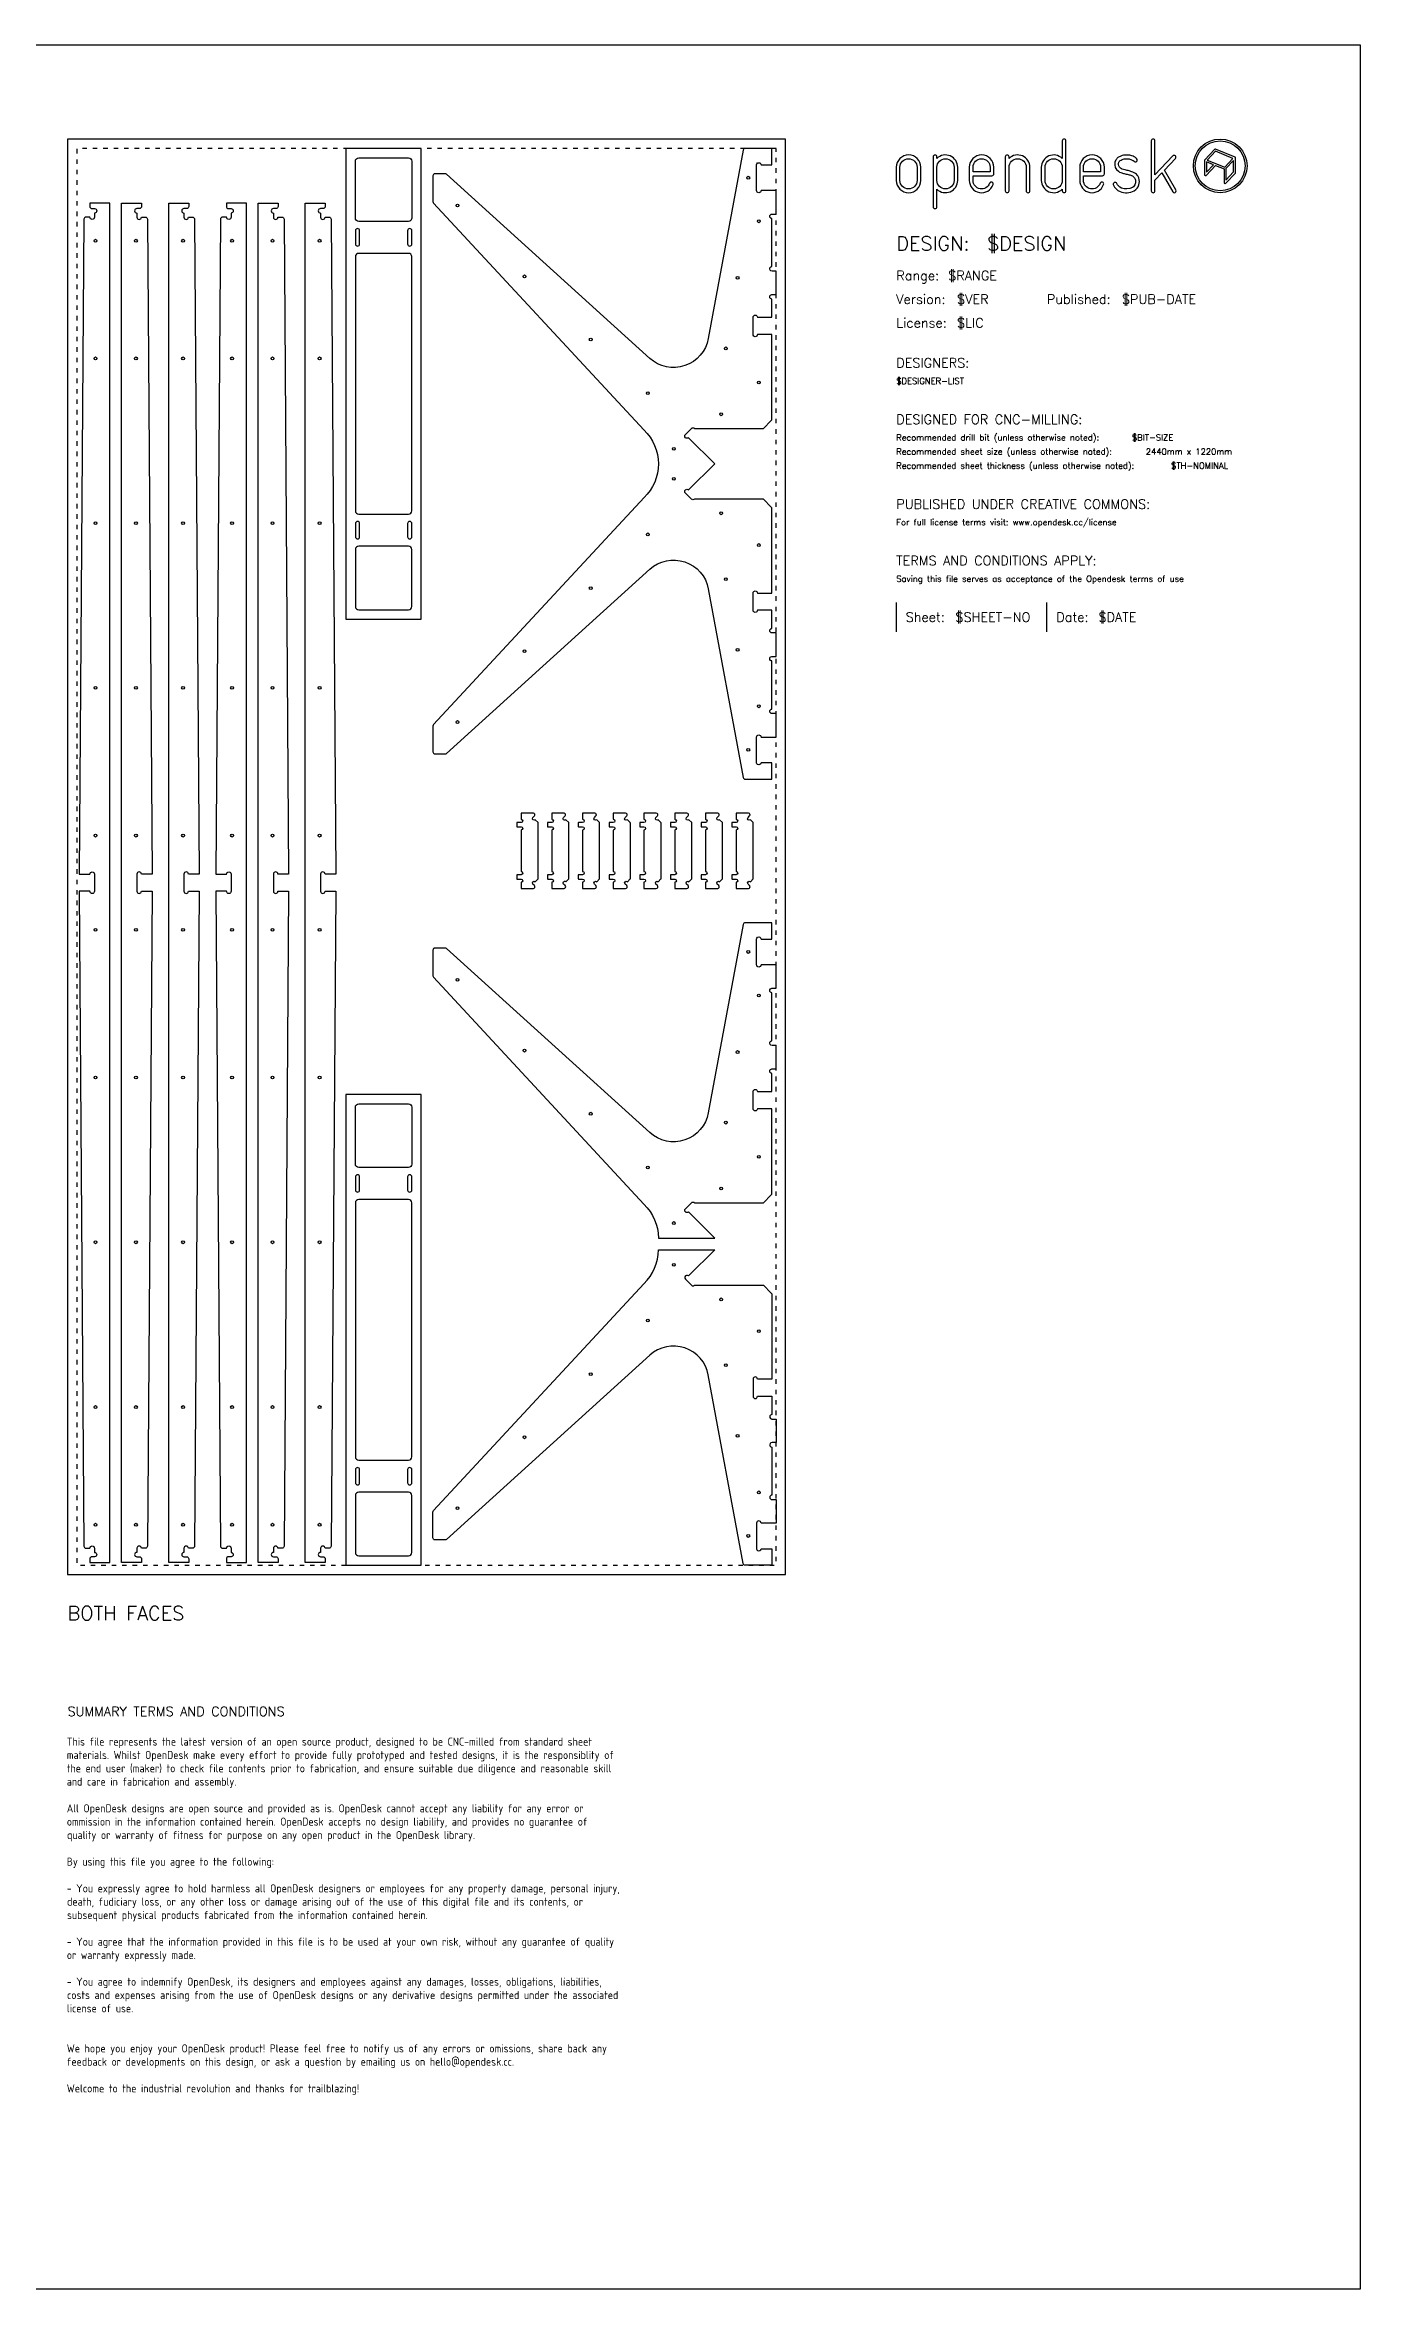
# Model space of a CAD drawing. Extents: x -300 to 6195, y -300 to 4768.
# Drawn here: x 3402 to 6195, y 0 to 4768 of the extents above; entities that cross this region are included whole.
import ezdxf
from ezdxf.enums import TextEntityAlignment as Align

# ---------------------------------------------------------------- set-up
doc = ezdxf.new("R2010")
doc.units = 0
doc.header["$MEASUREMENT"] = 0
doc.linetypes.add('DGN_STYLE_5', pattern=[22.17944, 9.505474, -12.673965])
for name, color, linetype in [('00-NOPRINT_TEXT', 7, 'CONTINUOUS'), ('00_NOPRINT_TOLERANCE', 7, 'DGN_STYLE_5'), ('BOARD_$TH-NOMINAL', 3, 'CONTINUOUS'), ('TOP-CUT-OUTSIDE_18MM', 220, 'CONTINUOUS'), ('TOP-HOLE-6MM-DIA_14MM', 230, 'CONTINUOUS'), ('TOP-HOLE-6MM-DIAM_05MM', 220, 'CONTINUOUS'), ('TOP-HOLE-6MM-DIAM_18MM', 3, 'CONTINUOUS'), ('TOP-POCKET-INSIDE_12MM', 140, 'CONTINUOUS')]:
    doc.layers.add(name, color=color, linetype=linetype)
doc.styles.add('OD-ISOCP-17', font='isocp.shx', dxfattribs={"height": 17})
doc.styles.add('OD-SIMPLEX-13', font='simplex.shx', dxfattribs={"height": 13})
doc.styles.add('OD-SIMPLEX-20', font='simplex.shx', dxfattribs={"height": 20})
doc.styles.add('OD-SIMPLEX-30', font='simplex.shx', dxfattribs={"height": 30})

msp = doc.modelspace()

# ---------------------------------------------------------------- linework, layer by layer
at = {"layer": '00-NOPRINT_TEXT', "color": 7}
for p, q in [((5210, 3583), (5210, 3521.3)), ((5529.8, 3521.3), (5529.8, 3583))]:
    msp.add_line(p, q, dxfattribs=at)
at = {"layer": '00-NOPRINT_TEXT', "flags": 128}
msp.add_lwpolyline([(0, 4768), (6195, 4768), (6195, 0), (0, 0)], close=True, dxfattribs=at)
at = {"layer": '00-NOPRINT_TEXT'}
for points in [[(5210, 4508), (5210, 4480.1, 1), (5262.3, 4480.1), (5262.3, 4508, 1)], [(5340.6, 4508, 0.662711), (5296.3, 4526.7), (5296.3, 4530.1, 1), (5288.4, 4530.1), (5288.4, 4424.1, 1), (5296.3, 4424.1), (5296.3, 4461.4, 0.662711), (5340.6, 4480.1)], [(5417.3, 4508, 1), (5365, 4508), (5365, 4480.1, 0.839291), (5415.7, 4471.2, 1), (5408.3, 4473.9, -0.839291), (5373, 4480.1), (5373, 4490.1), (5413.3, 4490.1, 0.414214), (5417.3, 4494.1)], [(5493.9, 4508, 0.662711), (5449.5, 4526.7), (5449.5, 4530.1, 1), (5441.6, 4530.1), (5441.6, 4458, 1), (5449.5, 4458), (5449.5, 4508, -1), (5485.9, 4508), (5485.9, 4458, 1), (5493.9, 4458)], [(5518, 4480.1, 0.662711), (5562.4, 4461.4), (5562.4, 4458, 1), (5570.3, 4458), (5570.3, 4564, 1), (5562.4, 4564), (5562.4, 4526.7, 0.662711), (5518, 4508)], [(5651.9, 4508, 1), (5599.6, 4508), (5599.6, 4480.1, 0.839291), (5650.3, 4471.2, 1), (5642.9, 4473.9, -0.839291), (5607.6, 4480.1), (5607.6, 4490.1), (5647.9, 4490.1, 0.414214), (5651.9, 4494.1)], [(5715.1, 4530.3, 0.045707), (5710.6, 4532.3, 0.040194), (5705.8, 4533.5, 0.040556), (5698.5, 4534, 0.094973), (5686.7, 4531.8, 0.070872), (5680.8, 4528.4, 0.048346), (5678.1, 4525.9, 0.04488), (5676.1, 4523.1, 0.072273), (5674.4, 4518.6, 0.309308), (5681.9, 4499.4, 0.053458), (5687, 4496.7, 0.041245), (5694.1, 4494.5, -0.005863), (5702.4, 4492.6, -0.030773), (5709.7, 4490.3, -0.132607), (5715.9, 4485.8, -0.093408), (5717.4, 4482.9, -0.14847), (5717.6, 4472.7, -0.201639), (5711.5, 4465.2, -0.222831), (5688.2, 4463.9, -0.190617), (5678.3, 4473.4, 1), (5671.1, 4470, 0.190617), (5685.2, 4456.5, 0.222831), (5715.2, 4458.2, 0.201639), (5725.2, 4470.4, 0.14847), (5725, 4485.3, 0.093408), (5722, 4490.8, 0.132607), (5712.5, 4497.7, 0.030773), (5704.3, 4500.3, 0.005863), (5695.8, 4502.3, -0.041245), (5689.9, 4504.1, -0.053458), (5686.4, 4506, -0.305258), (5682.1, 4516.7, -0.07419), (5683, 4519.1, -0.042878), (5684.1, 4520.7, -0.048346), (5685.7, 4522.1, -0.070872), (5689.6, 4524.4, -0.094973), (5698.5, 4526.1, -0.040556), (5704.6, 4525.6, -0.040194), (5708.1, 4524.7, -0.045707), (5711.3, 4523.3, -0.062202), (5715.1, 4520.6, 1), (5720.5, 4526.4, 0.062202)], [(5774.1, 4496), (5797.1, 4456, 1), (5804, 4460), (5779.8, 4502.1), (5802.9, 4526.6, 1), (5797.1, 4532), (5759.4, 4491.9), (5759.4, 4564, 1), (5751.4, 4564), (5751.4, 4458, 1), (5759.4, 4458), (5759.4, 4480.4)], [(5930.1, 4495.8, 0.190898), (5930.7, 4497.3), (5930.7, 4527.6, 0.306072), (5929.4, 4529.6), (5887.8, 4546.3, 0.309065), (5885.5, 4545.8), (5865.1, 4524, 0.190898), (5864.5, 4522.6), (5864.5, 4492.2, 0.679405), (5868.1, 4490.8), (5887.9, 4511.9), (5906.1, 4504.5), (5906.1, 4475.5, 0.679405), (5909.7, 4474.1)], [(5254.3, 4508), (5254.3, 4480.1, -1), (5217.9, 4480.1), (5217.9, 4508, -1)], [(5296.3, 4508, -1), (5332.7, 4508), (5332.7, 4480.1, -1), (5296.3, 4480.1)], [(5409.4, 4498.1), (5373, 4498.1), (5373, 4508, -1), (5409.4, 4508)], [(5562.4, 4480.1, -1), (5526, 4480.1), (5526, 4508, -1), (5562.4, 4508)], [(5644, 4498.1), (5607.6, 4498.1), (5607.6, 4508, -1), (5644, 4508)]]:
    msp.add_lwpolyline(points, format="xyb", close=True, dxfattribs=at)
for points in [[(5907.6, 4508.3), (5925, 4526.9), (5887.6, 4541.9), (5870.2, 4523.4)], [(5868.7, 4519.6), (5868.7, 4497.4), (5883.8, 4513.5)], [(5910.2, 4480.7), (5926.5, 4498.1), (5926.5, 4522.4), (5910.2, 4505.1)]]:
    msp.add_lwpolyline(points, close=True, dxfattribs=at)
for radius in [57, 52.9]:
    msp.add_circle((5897.9, 4511), radius, dxfattribs=at)
at = {"layer": '00_NOPRINT_TOLERANCE', "flags": 128}
for points in [[(4975, 4568), (3450, 4568), (3450, 1518), (4975, 1518)], [(4955, 4548), (3470, 4548), (3470, 1538), (4955, 1538)]]:
    msp.add_lwpolyline(points, close=True, dxfattribs=at)
at = {"layer": 'BOARD_$TH-NOMINAL', "flags": 128}
msp.add_lwpolyline([(4975, 4568), (3450, 4568), (3450, 1518), (4975, 1518)], close=True, dxfattribs=at)
at = {"layer": 'TOP-CUT-OUTSIDE_18MM', "flags": 128}
for points in [[(4041.4, 3548), (4201.4, 3548), (4201.4, 4548), (4041.4, 4548)], [(4041.4, 1538), (4201.4, 1538), (4201.4, 2538), (4041.4, 2538)]]:
    msp.add_lwpolyline(points, close=True, dxfattribs=at)
for points in [[(4946, 3782.8, 0.198908), (4944.7, 3786), (4927.9, 3802.8), (4781.6, 3802.8, -0.400452), (4775.1, 3802.9), (4762.2, 3815.8, -1), (4768.9, 3822.5), (4824.4, 3878), (4768.9, 3933.5, -1), (4762.2, 3940.2), (4775.1, 3953.1, -0.400452), (4781.6, 3953.3), (4927.9, 3953.3), (4944.7, 3970, 0.198908), (4946, 3973.2), (4946, 4152.8), (4915.3, 4152.8, -1), (4905.8, 4152.8), (4905.8, 4189.2, -1), (4915.3, 4189.2), (4946, 4189.2), (4946, 4227.9, -1), (4946, 4237.4), (4955, 4237.4), (4955, 4287.4), (4946.3, 4287.4, -1.027473), (4946, 4296.9), (4946, 4399.1, -1), (4946, 4408.6), (4955, 4408.6), (4955, 4458.6), (4922.8, 4458.6, -0.999999), (4913.3, 4458.6), (4913.3, 4513, -1.000001), (4922.8, 4513), (4946, 4513), (4946, 4548), (4889.5, 4548, 0.361517), (4885.1, 4544.3), (4810.9, 4143.9, -0.5872), (4686.8, 4102), (4255.1, 4493.3, 0.165352), (4252.3, 4494.2), (4230.5, 4494.2, 0.414214), (4226, 4489.7), (4226, 4435.2, 0.203331), (4227.4, 4432), (4674.3, 3949.9, -0.203449), (4704.9, 3878, -0.203212), (4674.4, 3806.1), (4227.4, 3324, 0.203331), (4226, 3320.8), (4226, 3266.3, 0.414214), (4230.5, 3261.8), (4252.3, 3261.8, 0.172547), (4255.2, 3262.8), (4686.8, 3654, -0.587205), (4810.9, 3612.1), (4885.1, 3211.7, 0.361517), (4889.5, 3208), (4946, 3208), (4946, 3243), (4922.8, 3243, -1.000001), (4913.3, 3243), (4913.3, 3297.4, -0.999999), (4922.8, 3297.4), (4955, 3297.4), (4955, 3347.4), (4946, 3347.4, -1), (4946, 3356.9), (4946, 3459.1, -0.973262), (4945.7, 3468.6), (4955, 3468.6), (4955, 3518.6), (4946, 3518.6, -1), (4946, 3528.1), (4946, 3566.8), (4915.3, 3566.8, -1), (4905.8, 3566.8), (4905.8, 3603.2, -1), (4915.3, 3603.2), (4946, 3603.2)], [(3539.9, 1544), (3539.9, 4432), (3497.4, 4432), (3497.4, 4424.7, 0.414214), (3501.9, 4420.2), (3507.4, 4420.2, -1), (3507.4, 4410.7), (3507.4, 4402, -1), (3497.8, 4402), (3489.4, 4402, 0.414409), (3484.9, 4397.5), (3475, 3006.2), (3497.8, 3006.2, -1), (3507.4, 3006.2), (3507.4, 2969.8, -1), (3497.8, 2969.8), (3475, 2969.8), (3484.9, 1578.4, 0.409868), (3489.4, 1574), (3497.8, 1574, -1), (3507.4, 1574), (3507.4, 1565.3, -1), (3507.4, 1555.8), (3501.9, 1555.8, 0.414214), (3497.4, 1551.3), (3497.4, 1544)], [(3564.9, 1544), (3564.9, 4432), (3607.4, 4432), (3607.4, 4424.7, -0.414214), (3602.9, 4420.2), (3597.4, 4420.2, 1), (3597.4, 4410.7), (3597.4, 4402, 1), (3606.9, 4402), (3615.4, 4402, -0.414409), (3619.9, 4397.5), (3629.7, 3006.2), (3606.9, 3006.2, 1), (3597.4, 3006.2), (3597.4, 2969.8, 1), (3606.9, 2969.8), (3629.7, 2969.8), (3619.9, 1578.4, -0.409868), (3615.4, 1574), (3606.9, 1574, 1), (3597.4, 1574), (3597.4, 1565.3, 1), (3597.4, 1555.8), (3602.9, 1555.8, -0.414214), (3607.4, 1551.3), (3607.4, 1544)], [(3664.9, 1544), (3664.9, 4432), (3707.4, 4432), (3707.4, 4424.7, -0.414214), (3702.9, 4420.2), (3697.4, 4420.2, 1), (3697.4, 4410.7), (3697.4, 4402, 1), (3706.9, 4402), (3715.4, 4402, -0.414409), (3719.9, 4397.5), (3729.7, 3006.2), (3706.9, 3006.2, 1), (3697.4, 3006.2), (3697.4, 2969.8, 1), (3706.9, 2969.8), (3729.7, 2969.8), (3719.9, 1578.4, -0.409868), (3715.4, 1574), (3706.9, 1574, 1), (3697.4, 1574), (3697.4, 1565.3, 1), (3697.4, 1555.8), (3702.9, 1555.8, -0.414214), (3707.4, 1551.3), (3707.4, 1544)], [(3829.9, 1544), (3829.9, 4432), (3787.4, 4432), (3787.4, 4424.7, 0.414214), (3791.9, 4420.2), (3797.4, 4420.2, -1), (3797.4, 4410.7), (3797.4, 4402, -1), (3787.8, 4402), (3779.4, 4402, 0.414409), (3774.9, 4397.5), (3765, 3006.2), (3787.8, 3006.2, -1), (3797.4, 3006.2), (3797.4, 2969.8, -1), (3787.8, 2969.8), (3765, 2969.8), (3774.9, 1578.4, 0.409868), (3779.4, 1574), (3787.8, 1574, -1), (3797.4, 1574), (3797.4, 1565.3, -1), (3797.4, 1555.8), (3791.9, 1555.8, 0.414214), (3787.4, 1551.3), (3787.4, 1544)], [(3854.9, 1544), (3854.9, 4432), (3897.4, 4432), (3897.4, 4424.7, -0.414214), (3892.9, 4420.2), (3887.4, 4420.2, 1), (3887.4, 4410.7), (3887.4, 4402, 1), (3896.9, 4402), (3905.4, 4402, -0.414409), (3909.9, 4397.5), (3919.7, 3006.2), (3896.9, 3006.2, 1), (3887.4, 3006.2), (3887.4, 2969.8, 1), (3896.9, 2969.8), (3919.7, 2969.8), (3909.9, 1578.4, -0.409868), (3905.4, 1574), (3896.9, 1574, 1), (3887.4, 1574), (3887.4, 1565.3, 1), (3887.4, 1555.8), (3892.9, 1555.8, -0.414214), (3897.4, 1551.3), (3897.4, 1544)], [(3954.9, 1544), (3954.9, 4432), (3997.4, 4432), (3997.4, 4424.7, -0.414214), (3992.9, 4420.2), (3987.4, 4420.2, 1), (3987.4, 4410.7), (3987.4, 4402, 1), (3996.9, 4402), (4005.4, 4402, -0.414409), (4009.9, 4397.5), (4019.7, 3006.2), (3996.9, 3006.2, 1), (3987.4, 3006.2), (3987.4, 2969.8, 1), (3996.9, 2969.8), (4019.7, 2969.8), (4009.9, 1578.4, -0.409868), (4005.4, 1574), (3996.9, 1574, 1), (3987.4, 1574), (3987.4, 1565.3, 1), (3987.4, 1555.8), (3992.9, 1555.8, -0.414214), (3997.4, 1551.3), (3997.4, 1544)], [(4449.5, 2996.4), (4449.5, 3115.3, 0.198912), (4449.3, 3115.6), (4443.4, 3121.6, -1), (4438.4, 3126.5), (4441.7, 3129.9, 0.668179), (4439.3, 3135.8), (4413.2, 3135.8), (4413.2, 3122.8, -1), (4413.2, 3115.8), (4404.7, 3115.8, 0.414214), (4404.2, 3115.3), (4404.2, 3107.3, 0.414214), (4404.7, 3106.8), (4413.2, 3106.8, -1), (4413.2, 3099.8), (4413.2, 3011.8, -1), (4413.2, 3004.8), (4404.7, 3004.8, 0.414214), (4404.2, 3004.3), (4404.2, 2996.3, 0.414214), (4404.7, 2995.8), (4413.2, 2995.8, -1), (4413.2, 2988.8), (4413.2, 2975.8), (4439.3, 2975.8, 0.668178), (4441.7, 2981.8), (4438.4, 2985.1, -1), (4443.4, 2990.1), (4449.3, 2996, 0.198912)], [(4514.8, 2996.4), (4514.8, 3115.3, 0.198912), (4514.6, 3115.6), (4508.6, 3121.6, -1), (4503.7, 3126.5), (4507, 3129.9, 0.668179), (4504.5, 3135.8), (4478.5, 3135.8), (4478.5, 3122.8, -1), (4478.5, 3115.8), (4470, 3115.8, 0.414214), (4469.5, 3115.3), (4469.5, 3107.3, 0.414214), (4470, 3106.8), (4478.5, 3106.8, -1), (4478.5, 3099.8), (4478.5, 3011.8, -1), (4478.5, 3004.8), (4470, 3004.8, 0.414214), (4469.5, 3004.3), (4469.5, 2996.3, 0.414214), (4470, 2995.8), (4478.5, 2995.8, -1), (4478.5, 2988.8), (4478.5, 2975.8), (4504.5, 2975.8, 0.668178), (4507, 2981.8), (4503.7, 2985.1, -1), (4508.6, 2990.1), (4514.6, 2996, 0.198912)], [(4580, 2996.4), (4580, 3115.3, 0.198912), (4579.9, 3115.6), (4573.9, 3121.6, -1), (4568.9, 3126.5), (4572.3, 3129.9, 0.668179), (4569.8, 3135.8), (4543.8, 3135.8), (4543.8, 3122.8, -1), (4543.8, 3115.8), (4535.3, 3115.8, 0.414214), (4534.8, 3115.3), (4534.8, 3107.3, 0.414214), (4535.3, 3106.8), (4543.8, 3106.8, -1), (4543.8, 3099.8), (4543.8, 3011.8, -1), (4543.8, 3004.8), (4535.3, 3004.8, 0.414214), (4534.8, 3004.3), (4534.8, 2996.3, 0.414214), (4535.3, 2995.8), (4543.8, 2995.8, -1), (4543.8, 2988.8), (4543.8, 2975.8), (4569.8, 2975.8, 0.668178), (4572.3, 2981.8), (4568.9, 2985.1, -1), (4573.9, 2990.1), (4579.9, 2996, 0.198912)], [(4645.3, 2996.4), (4645.3, 3115.3, 0.198912), (4645.1, 3115.6), (4639.2, 3121.6, -1), (4634.2, 3126.5), (4637.5, 3129.9, 0.668179), (4635, 3135.8), (4609, 3135.8), (4609, 3122.8, -1), (4609, 3115.8), (4600.5, 3115.8, 0.414214), (4600, 3115.3), (4600, 3107.3, 0.414214), (4600.5, 3106.8), (4609, 3106.8, -1), (4609, 3099.8), (4609, 3011.8, -1), (4609, 3004.8), (4600.5, 3004.8, 0.414214), (4600, 3004.3), (4600, 2996.3, 0.414214), (4600.5, 2995.8), (4609, 2995.8, -1), (4609, 2988.8), (4609, 2975.8), (4635, 2975.8, 0.668178), (4637.5, 2981.8), (4634.2, 2985.1, -1), (4639.2, 2990.1), (4645.1, 2996, 0.198912)], [(4710.5, 2996.4), (4710.5, 3115.3, 0.198912), (4710.4, 3115.6), (4704.4, 3121.6, -1), (4699.5, 3126.5), (4702.8, 3129.9, 0.668179), (4700.3, 3135.8), (4674.3, 3135.8), (4674.3, 3122.8, -1), (4674.3, 3115.8), (4665.8, 3115.8, 0.414214), (4665.3, 3115.3), (4665.3, 3107.3, 0.414214), (4665.8, 3106.8), (4674.3, 3106.8, -1), (4674.3, 3099.8), (4674.3, 3011.8, -1), (4674.3, 3004.8), (4665.8, 3004.8, 0.414214), (4665.3, 3004.3), (4665.3, 2996.3, 0.414214), (4665.8, 2995.8), (4674.3, 2995.8, -1), (4674.3, 2988.8), (4674.3, 2975.8), (4700.3, 2975.8, 0.668178), (4702.8, 2981.8), (4699.5, 2985.1, -1), (4704.4, 2990.1), (4710.4, 2996, 0.198912)], [(4775.8, 2996.4), (4775.8, 3115.3, 0.198912), (4775.6, 3115.6), (4769.7, 3121.6, -1), (4764.7, 3126.5), (4768, 3129.9, 0.668179), (4765.6, 3135.8), (4739.5, 3135.8), (4739.5, 3122.8, -1), (4739.5, 3115.8), (4731, 3115.8, 0.414214), (4730.5, 3115.3), (4730.5, 3107.3, 0.414214), (4731, 3106.8), (4739.5, 3106.8, -1), (4739.5, 3099.8), (4739.5, 3011.8, -1), (4739.5, 3004.8), (4731, 3004.8, 0.414214), (4730.5, 3004.3), (4730.5, 2996.3, 0.414214), (4731, 2995.8), (4739.5, 2995.8, -1), (4739.5, 2988.8), (4739.5, 2975.8), (4765.6, 2975.8, 0.668178), (4768, 2981.8), (4764.7, 2985.1, -1), (4769.7, 2990.1), (4775.6, 2996, 0.198912)], [(4841, 2996.4), (4841, 3115.3, 0.198912), (4840.9, 3115.6), (4834.9, 3121.6, -1), (4830, 3126.5), (4833.3, 3129.9, 0.668179), (4830.8, 3135.8), (4804.8, 3135.8), (4804.8, 3122.8, -1), (4804.8, 3115.8), (4796.3, 3115.8, 0.414214), (4795.8, 3115.3), (4795.8, 3107.3, 0.414214), (4796.3, 3106.8), (4804.8, 3106.8, -1), (4804.8, 3099.8), (4804.8, 3011.8, -1), (4804.8, 3004.8), (4796.3, 3004.8, 0.414214), (4795.8, 3004.3), (4795.8, 2996.3, 0.414214), (4796.3, 2995.8), (4804.8, 2995.8, -1), (4804.8, 2988.8), (4804.8, 2975.8), (4830.8, 2975.8, 0.668178), (4833.3, 2981.8), (4830, 2985.1, -1), (4834.9, 2990.1), (4840.9, 2996, 0.198912)], [(4906.3, 2996.4), (4906.3, 3115.3, 0.198912), (4906.1, 3115.6), (4900.2, 3121.6, -1), (4895.2, 3126.5), (4898.5, 3129.9, 0.668179), (4896.1, 3135.8), (4870, 3135.8), (4870, 3122.8, -1), (4870, 3115.8), (4861.5, 3115.8, 0.414214), (4861, 3115.3), (4861, 3107.3, 0.414214), (4861.5, 3106.8), (4870, 3106.8, -1), (4870, 3099.8), (4870, 3011.8, -1), (4870, 3004.8), (4861.5, 3004.8, 0.414214), (4861, 3004.3), (4861, 2996.3, 0.414214), (4861.5, 2995.8), (4870, 2995.8, -1), (4870, 2988.8), (4870, 2975.8), (4896.1, 2975.8, 0.668178), (4898.5, 2981.8), (4895.2, 2985.1, -1), (4900.2, 2990.1), (4906.1, 2996, 0.198912)], [(4704.9, 2233), (4824.4, 2233), (4768.9, 2288.5, -1), (4762.2, 2295.2), (4775.1, 2308.1, -0.400452), (4781.6, 2308.2), (4927.9, 2308.2), (4944.7, 2325, 0.198908), (4946, 2328.2), (4946, 2507.8), (4915.3, 2507.8, -1), (4905.8, 2507.8), (4905.8, 2544.2, -1), (4915.3, 2544.2), (4946, 2544.2), (4946, 2582.9, -1), (4946, 2592.4), (4955, 2592.4), (4955, 2642.4), (4946.3, 2642.4, -1.027473), (4946, 2651.9), (4946, 2754.1, -1), (4946, 2763.6), (4955, 2763.6), (4955, 2813.6), (4922.8, 2813.6, -0.999999), (4913.3, 2813.6), (4913.3, 2868, -1.000001), (4922.8, 2868), (4946, 2868), (4946, 2903), (4889.5, 2903, 0.361517), (4885.1, 2899.3), (4810.9, 2498.9, -0.5872), (4686.8, 2457), (4255.1, 2848.3, 0.165352), (4252.3, 2849.2), (4230.5, 2849.2, 0.414214), (4226, 2844.7), (4226, 2790.2, 0.203331), (4227.4, 2787), (4674.3, 2304.9, -0.203449)], [(4704.9, 2208), (4824.4, 2208), (4768.9, 2152.5, 1), (4762.2, 2145.8), (4775.1, 2132.9, 0.400452), (4781.6, 2132.7), (4927.9, 2132.7), (4944.7, 2116, -0.198908), (4946, 2112.8), (4946, 1933.2), (4915.3, 1933.2, 1), (4905.8, 1933.2), (4905.8, 1896.8, 1), (4915.3, 1896.8), (4946, 1896.8), (4946, 1858.1, 1), (4946, 1848.6), (4955, 1848.6), (4955, 1798.6), (4946.3, 1798.6, 1.027473), (4946, 1789.1), (4946, 1686.9, 1), (4946, 1677.4), (4955, 1677.4), (4955, 1627.4), (4922.8, 1627.4, 0.999999), (4913.3, 1627.4), (4913.3, 1573, 1.000001), (4922.8, 1573), (4946, 1573), (4946, 1538), (4889.5, 1538, -0.361517), (4885.1, 1541.7), (4810.9, 1942.1, 0.5872), (4686.8, 1984), (4255.1, 1592.7, -0.165352), (4252.3, 1591.8), (4230.5, 1591.8, -0.414214), (4226, 1596.3), (4226, 1650.8, -0.203331), (4227.4, 1654), (4674.3, 2136.1, 0.203449)]]:
    msp.add_lwpolyline(points, format="xyb", close=True, dxfattribs=at)
at = {"layer": 'TOP-HOLE-6MM-DIA_14MM'}
for centre in [(4895.7, 4485.8), (4278.2, 4426.7), (4918.1, 4393.2), (4420.5, 4276.2), (4873.1, 4273.2), (4561.1, 4142.2), (4848.1, 4123.2), (4918.1, 4050.6), (4682.3, 4028), (4838.1, 3983.2), (4737.7, 3909.9), (4737.7, 3846.1), (4838.1, 3772.8), (4682.3, 3728), (4918.1, 3705.4), (4848.1, 3632.8), (4561.1, 3613.8), (4420.5, 3479.8), (4873.1, 3482.8), (4918.1, 3362.8), (4278.2, 3329.3), (4895.7, 3270.2), (4895.7, 2840.8), (4278.2, 2781.7), (4918.1, 2748.2), (4420.5, 2631.2), (4873.1, 2628.2), (4561.1, 2497.2), (4848.1, 2478.2), (4682.3, 2383), (4918.1, 2405.6), (4838.1, 2338.2), (4737.7, 2264.9), (4737.7, 2176.1), (4838.1, 2102.8), (4682.3, 2058), (4918.1, 2035.4), (4848.1, 1962.8), (4561.1, 1943.8), (4420.5, 1809.8), (4873.1, 1812.8), (4918.1, 1692.8), (4278.2, 1659.3), (4895.7, 1600.2)]:
    msp.add_circle(centre, 3, dxfattribs=at)
at = {"layer": 'TOP-HOLE-6MM-DIAM_05MM'}
for centre in [(3509.4, 4352), (3695.4, 4352), (3799.4, 4352), (3985.4, 4352), (3509.4, 4102), (3695.4, 4102), (3799.4, 4102), (3985.4, 4102), (3509.4, 3752), (3695.4, 3752), (3799.4, 3752), (3985.4, 3752), (3509.4, 3402), (3695.4, 3402), (3799.4, 3402), (3985.4, 3402), (3509.4, 3088), (3695.4, 3088), (3799.4, 3088), (3985.4, 3088), (3509.4, 2888), (3695.4, 2888), (3799.4, 2888), (3985.4, 2888), (3509.4, 2574), (3695.4, 2574), (3799.4, 2574), (3985.4, 2574), (3509.4, 2224), (3695.4, 2224), (3799.4, 2224), (3985.4, 2224), (3509.4, 1874), (3695.4, 1874), (3799.4, 1874), (3985.4, 1874), (3509.4, 1624), (3695.4, 1624), (3799.4, 1624), (3985.4, 1624)]:
    msp.add_circle(centre, 3, dxfattribs=at)
at = {"layer": 'TOP-HOLE-6MM-DIAM_18MM'}
for centre in [(3595.4, 4352), (3885.4, 4352), (3595.4, 4102), (3885.4, 4102), (3595.4, 3752), (3885.4, 3752), (3595.4, 3402), (3885.4, 3402), (3595.4, 3088), (3885.4, 3088), (3595.4, 2888), (3885.4, 2888), (3595.4, 2574), (3885.4, 2574), (3595.4, 2224), (3885.4, 2224), (3595.4, 1874), (3885.4, 1874), (3595.4, 1624), (3885.4, 1624)]:
    msp.add_circle(centre, 3, dxfattribs=at)
at = {"layer": 'TOP-POCKET-INSIDE_12MM'}
for points in [[(4068.4, 4528), (4174.4, 4528, -0.414214), (4181.4, 4521), (4181.4, 4400.1, -0.414214), (4174.4, 4393.1), (4068.4, 4393.1, -0.414214), (4061.4, 4400.1), (4061.4, 4521, -0.414214)], [(4061.4, 4345.1, 1), (4070.4, 4345.1), (4070.4, 4373.1, 1), (4061.4, 4373.1)], [(4172.4, 4345.1, 1), (4181.4, 4345.1), (4181.4, 4373.1, 1), (4172.4, 4373.1)], [(4068.4, 3771), (4174.4, 3771, 0.414214), (4181.4, 3778), (4181.4, 4318.1, 0.414214), (4174.4, 4325.1), (4068.4, 4325.1, 0.414214), (4061.4, 4318.1), (4061.4, 3778, 0.414214)], [(4061.4, 3723, 1), (4070.4, 3723), (4070.4, 3751, 1), (4061.4, 3751)], [(4172.4, 3723, 1), (4181.4, 3723), (4181.4, 3751, 1), (4172.4, 3751)], [(4068.4, 3568), (4174.4, 3568, 0.414214), (4181.4, 3575), (4181.4, 3696, 0.414214), (4174.4, 3703), (4068.4, 3703, 0.414214), (4061.4, 3696), (4061.4, 3575, 0.414214)], [(4068.4, 2518), (4174.4, 2518, -0.414214), (4181.4, 2511), (4181.4, 2390.1, -0.414214), (4174.4, 2383.1), (4068.4, 2383.1, -0.414214), (4061.4, 2390.1), (4061.4, 2511, -0.414214)], [(4061.4, 2335.1, 1), (4070.4, 2335.1), (4070.4, 2363.1, 1), (4061.4, 2363.1)], [(4172.4, 2335.1, 1), (4181.4, 2335.1), (4181.4, 2363.1, 1), (4172.4, 2363.1)], [(4068.4, 1761), (4174.4, 1761, 0.414214), (4181.4, 1768), (4181.4, 2308.1, 0.414214), (4174.4, 2315.1), (4068.4, 2315.1, 0.414214), (4061.4, 2308.1), (4061.4, 1768, 0.414214)], [(4061.4, 1713, 1), (4070.4, 1713), (4070.4, 1741, 1), (4061.4, 1741)], [(4172.4, 1713, 1), (4181.4, 1713), (4181.4, 1741, 1), (4172.4, 1741)], [(4068.4, 1558), (4174.4, 1558, 0.414214), (4181.4, 1565), (4181.4, 1686, 0.414214), (4174.4, 1693), (4068.4, 1693, 0.414214), (4061.4, 1686), (4061.4, 1565, 0.414214)]]:
    msp.add_lwpolyline(points, format="xyb", close=True, dxfattribs=at)

# ---------------------------------------------------------------- texts
at = {"layer": '00-NOPRINT_TEXT'}
for s, height, style, p in [('DESIGN:', 30, 'OD-SIMPLEX-30', (5210, 4330.9)), ('$DESIGN', 30, 'OD-SIMPLEX-30', (5402.8, 4330.9)), ('$RANGE', 20, 'OD-SIMPLEX-20', (5320.3, 4267.9)), ('Range:', 20, 'OD-SIMPLEX-20', (5210, 4267.9)), ('Version:', 20, 'OD-SIMPLEX-20', (5210, 4217.7)), ('$VER', 20, 'OD-SIMPLEX-20', (5339.2, 4217.7)), ('Published:', 20, 'OD-SIMPLEX-20', (5529.8, 4217.7)), ('$PUB-DATE', 20, 'OD-SIMPLEX-20', (5689.1, 4217.7)), ('License:', 20, 'OD-SIMPLEX-20', (5210, 4167.4)), ('$LIC', 20, 'OD-SIMPLEX-20', (5339.2, 4167.4)), ('DESIGNERS:', 20, 'OD-SIMPLEX-20', (5210, 4082.4)), ('$DESIGNER-LIST', 13, 'OD-SIMPLEX-13', (5210, 4047.4)), ('DESIGNED FOR CNC-MILLING:', 20, 'OD-SIMPLEX-20', (5210, 3962.4)), ('Recommended drill bit (unless otherwise noted):', 13, 'OD-SIMPLEX-13', (5210, 3927.4)), ('Recommended sheet size (unless otherwise noted):', 13, 'OD-SIMPLEX-13', (5210, 3897.4)), ('$BIT-SIZE', 13, 'OD-SIMPLEX-13', (5710.5, 3927.4)), ('2440mm x 1220mm', 13, 'OD-SIMPLEX-13', (5739.9, 3897.4)), ('Recommended sheet thickness (unless otherwise noted):', 13, 'OD-SIMPLEX-13', (5210, 3867.4)), ('$TH-NOMINAL', 13, 'OD-SIMPLEX-13', (5793.8, 3867.4)), ('PUBLISHED UNDER CREATIVE COMMONS:', 20, 'OD-SIMPLEX-20', (5210, 3782.4)), ('For full license terms visit: www.opendesk.cc/license', 13, 'OD-SIMPLEX-13', (5210, 3747.4)), ('TERMS AND CONDITIONS APPLY:', 20, 'OD-SIMPLEX-20', (5210, 3662.3)), ('Saving this file serves as acceptance of the Opendesk terms of use ', 13, 'OD-SIMPLEX-13', (5210, 3627.3)), ('Sheet:', 20, 'OD-SIMPLEX-20', (5230, 3542.3)), ('$SHEET-NO', 20, 'OD-SIMPLEX-20', (5335.6, 3542.3)), ('Date:', 20, 'OD-SIMPLEX-20', (5549.8, 3542.3)), ('$DATE', 20, 'OD-SIMPLEX-20', (5639.4, 3542.3))]:
    msp.add_text(s, height=height, dxfattribs=dict(at, style=style)).set_placement(p)
at = {"layer": '00-NOPRINT_TEXT', "color": 7}
for s, height, style, p in [('BOTH FACES', 30, 'OD-SIMPLEX-30', (3450, 1451.3)), ('SUMMARY TERMS AND CONDITIONS', 20, 'OD-SIMPLEX-20', (3450, 1237.4))]:
    msp.add_text(s, height=height, rotation=360, dxfattribs=dict(at, style=style)).set_placement(p, align=Align.TOP_LEFT)
at = {"layer": '00-NOPRINT_TEXT', "color": 7, "style": 'OD-ISOCP-17'}
for s, p in [('This file represents the latest version of an open source product, designed to be CNC-milled from standard sheet', (3448.5, 1154.7)), ('the end user (maker) to check file contents prior to fabrication, and ensure suitable due diligence and reasonable skill', (3448.5, 1098)), ('materials. Whilst OpenDesk make every effort to provide fully prototyped and tested designs, it is the responsiblity of', (3448.5, 1126.3)), ('and care in fabrication and assembly.', (3448.5, 1069.7)), ('All OpenDesk designs are open source and provided as is. OpenDesk cannot accept any liability for any error or', (3448.5, 1013)), ('ommission in the information contained herein. OpenDesk accepts no design liability, and provides no guarantee of', (3448.5, 984.7)), ('quality or warranty of fitness for purpose on any open product in the OpenDesk library.', (3449.1, 956.3)), ('By using this file you agree to the following:', (3448.5, 899.7)), ('- You expressly agree to hold harmless all OpenDesk designers or employees for any property damage, personal injury,', (3448.5, 843)), ('death, fudiciary loss, or any other loss or damage arising out of the use of this digital file and its contents, or', (3449.1, 814.7)), ('subsequent physical products fabricated from the information contained herein.', (3449, 786.3)), ('- You agree that the information provided in this file is to be used at your own risk, without any guarantee of quality', (3448.5, 729.7)), ('or warranty expressly made.', (3448.5, 701.3)), ('- You agree to indemnify OpenDesk, its designers and employees against any damages, losses, obligations, liabilities,', (3448.5, 644.7)), ('costs and expenses arising from the use of OpenDesk designs or any derivative designs permitted under the associated', (3449.1, 616.3)), ('license of use.', (3448.8, 588)), ('We hope you enjoy your OpenDesk product! Please feel free to notify us of any errors or omissions, share back any', (3448.5, 503)), ('feedback or developments on this design, or ask a question by emailing us on hello@opendesk.cc.', (3448.5, 474.7)), ('Welcome to the industrial revolution and thanks for trailblazing!', (3448.5, 418))]:
    msp.add_text(s, height=17, rotation=360, dxfattribs=at).set_placement(p)

doc.saveas('drawing.dxf')
